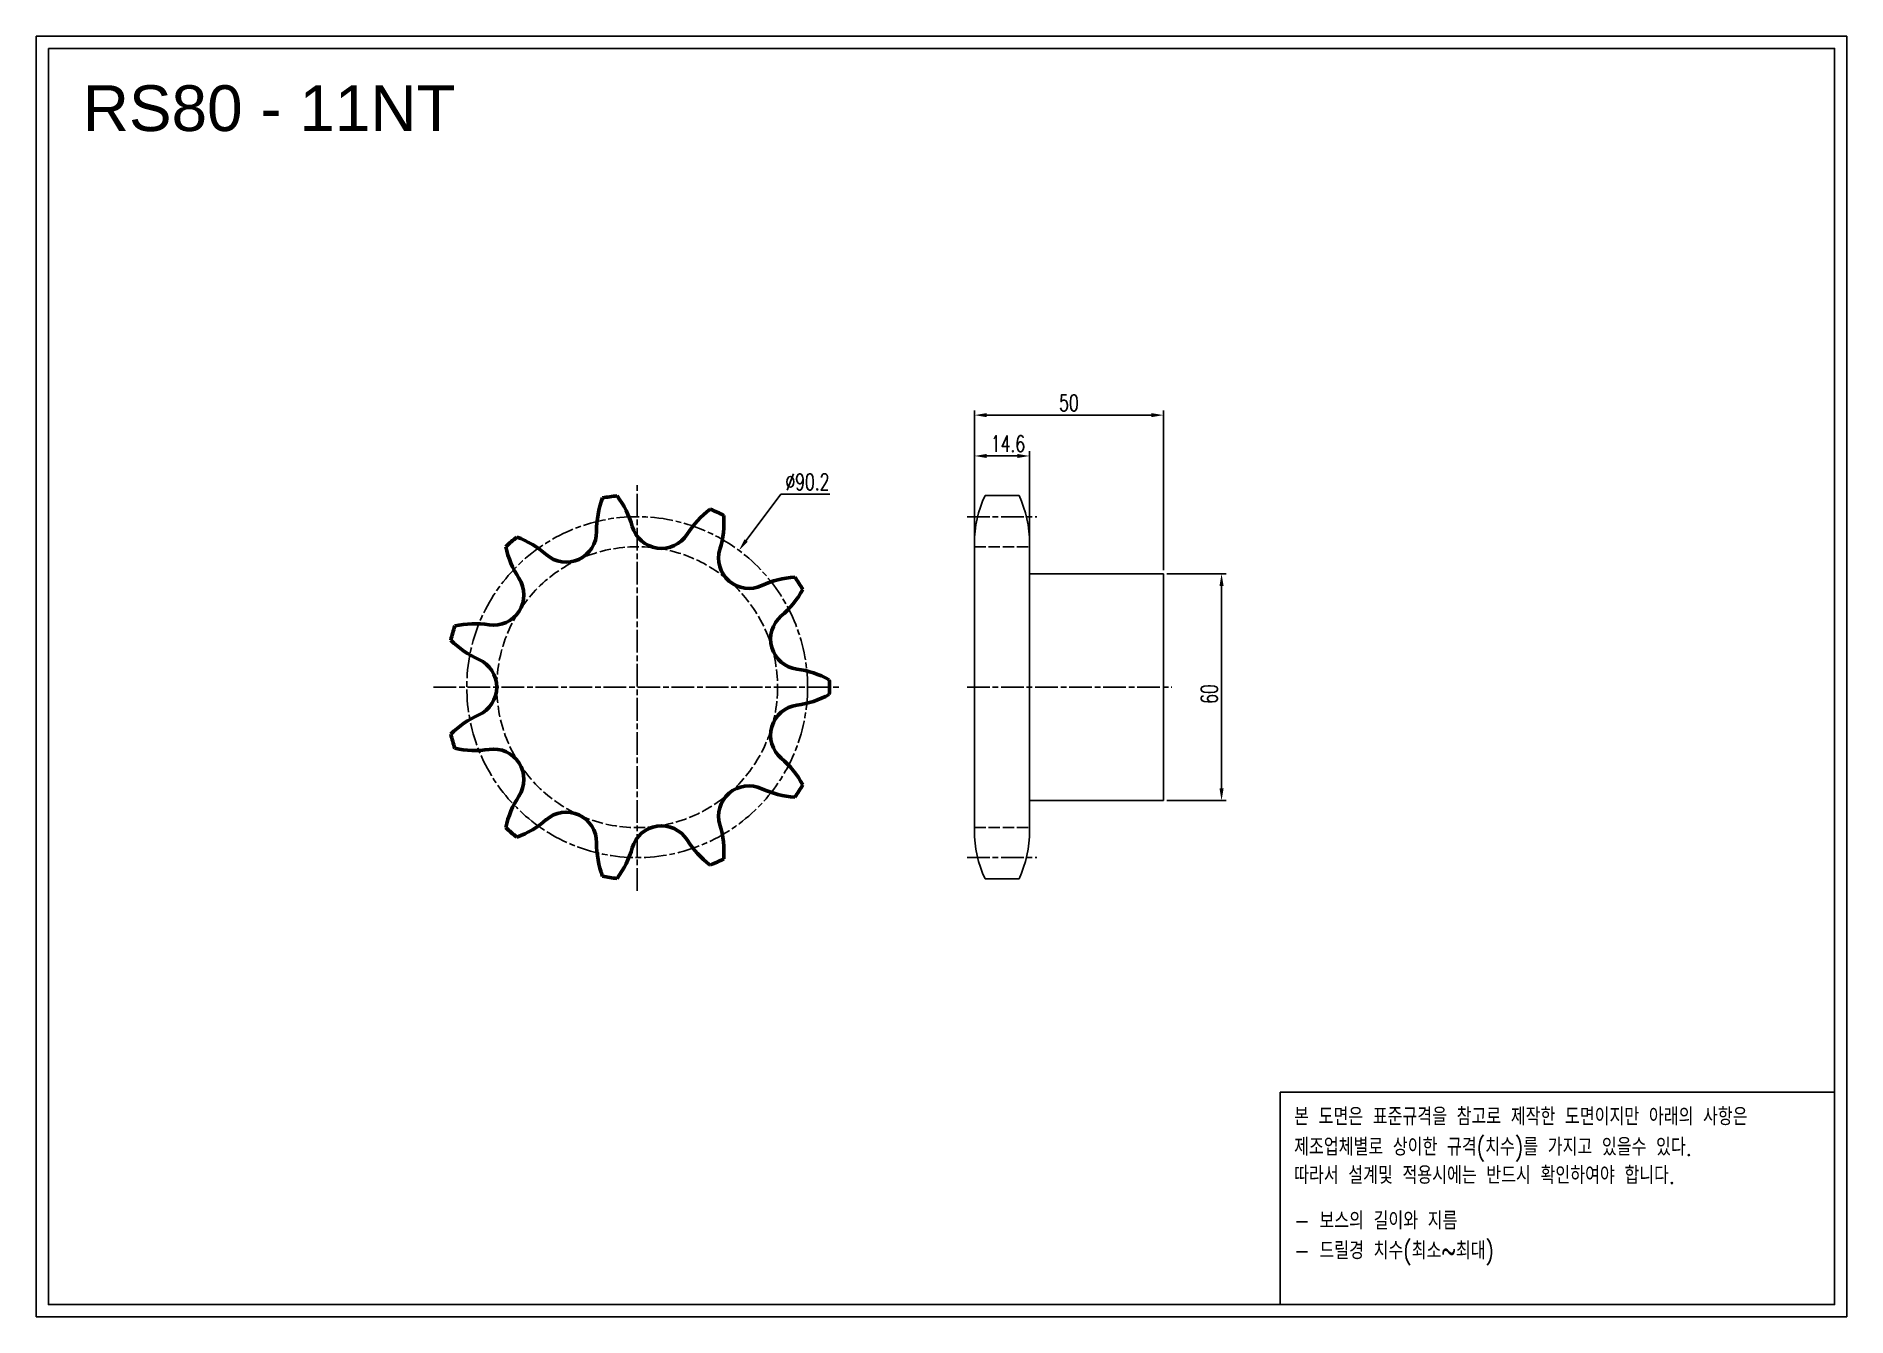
# Model space of a CAD drawing. Header units: millimetres. Extents: x -68632 to -68153, y 15712 to 16051.
import ezdxf

# ---------------------------------------------------------------- set-up
doc = ezdxf.new("R2010")
doc.units = ezdxf.units.MM
for name, pattern in [('AM_ISO02W050', [7.5, 6, -1.5]), ('AM_ISO02W050x2', [3.75, 3, -0.75]), ('AM_ISO08W050', [18, 12, -1.5, 3, -1.5]), ('AM_ISO08W050x2', [9, 6, -0.75, 1.5, -0.75])]:
    doc.linetypes.add(name, pattern=pattern)
for name, color, linetype, lineweight in [('AM_0N', 7, 'Continuous', 50), ('AM_3N', 6, 'AM_ISO02W050', 25), ('AM_7', 4, 'AM_ISO08W050', 25), ('AM_7N', 4, 'AM_ISO08W050', 25)]:
    doc.layers.add(name, color=color, linetype=linetype, lineweight=lineweight)
doc.layers.add('S-DIM', color=7, linetype='Continuous')
doc.styles.add('HAN', font='ROMANS.shx', dxfattribs={"width": 0.7, "bigfont": 'whgtxt.shx'})
doc.styles.add('HSG', font='SIMPLEX.shx', dxfattribs={"width": 0.7, "bigfont": 'HSG.shx'})
doc.styles.get("Standard").update_dxf_attribs({"font": 'arial.ttf'})
doc.dimstyles.new('APP8', dxfattribs={"dimscale": 1.8, "dimtxt": 2.4, "dimasz": 1.8, "dimexe": 0.7, "dimexo": 0.5, "dimgap": 0.6, "dimtad": 1, "dimtoh": 1, "dimdec": 1, "dimrnd": 0.01, "dimzin": 9, "dimdsep": 46, "dimtxsty": 'HSG', "dimcen": 0, "dimclrd": 1, "dimclre": 1, "dimclrt": 256, "dimazin": 2, "dimtp": 1, "dimtm": 1, "dimtfac": 0.5, "dimtdec": 1, "dimtofl": 0, "dimtmove": 0, "dimatfit": 3, "dimfxl": 0, "dimtvp": 1, "dimtolj": 2, "dimlwd": -1, "dimlwe": -1, "dimarcsym": 0})

# ---------------------------------------------------------------- blocks, each defined once
blk = doc.blocks.new('*D1')
at = {"layer": 'Defpoints', "color": 0, "transparency": 16777216}
for p in [(-68333.38, 15908.59), (-68333.38, 15848.59), (-68318.01, 15848.59)]:
    blk.add_point(p, dxfattribs=at)
at = {"layer": 'S-DIM', "color": 1, "transparency": 16777216}
for p, q in [((-68332.48, 15908.59), (-68316.75, 15908.59)), ((-68318.01, 15905.35), (-68318.01, 15851.83)), ((-68332.48, 15848.59), (-68316.75, 15848.59))]:
    blk.add_line(p, q, dxfattribs=at)
for points in [[(-68318.55, 15905.35), (-68317.47, 15905.35), (-68318.01, 15908.59)], [(-68318.55, 15851.83), (-68317.47, 15851.83), (-68318.01, 15848.59)]]:
    blk.add_solid(points, dxfattribs=at)
at = {"layer": 'S-DIM', "transparency": 16777216, "insert": (-68321.25, 15876.77), "char_height": 4.32, "attachment_point": 5, "rotation": 90, "style": 'HSG'}
blk.add_mtext('\\A2;60', dxfattribs=at)
blk = doc.blocks.new('*D2')
at = {"layer": 'Defpoints', "color": 0, "transparency": 16777216}
for p in [(-68368.78, 15939.73), (-68383.38, 15916.58), (-68368.78, 15915.73)]:
    blk.add_point(p, dxfattribs=at)
at = {"layer": 'S-DIM', "color": 1, "transparency": 16777216}
for p, q in [((-68383.38, 15917.48), (-68383.38, 15940.99)), ((-68380.14, 15939.73), (-68372.02, 15939.73)), ((-68368.78, 15916.63), (-68368.78, 15940.99))]:
    blk.add_line(p, q, dxfattribs=at)
for points in [[(-68380.14, 15940.27), (-68380.14, 15939.19), (-68383.38, 15939.73)], [(-68372.02, 15940.27), (-68372.02, 15939.19), (-68368.78, 15939.73)]]:
    blk.add_solid(points, dxfattribs=at)
at = {"layer": 'S-DIM', "transparency": 16777216, "insert": (-68374.5, 15942.97), "char_height": 4.32, "attachment_point": 5, "style": 'HSG'}
blk.add_mtext('\\A2;14.6', dxfattribs=at)
blk = doc.blocks.new('*D3')
at = {"layer": 'Defpoints', "color": 0, "transparency": 16777216}
for p in [(-68333.38, 15950.53), (-68383.38, 15916.58), (-68333.38, 15908.59)]:
    blk.add_point(p, dxfattribs=at)
at = {"layer": 'S-DIM', "color": 1, "transparency": 16777216}
for p, q in [((-68383.38, 15917.48), (-68383.38, 15951.79)), ((-68333.38, 15909.49), (-68333.38, 15951.79)), ((-68380.14, 15950.53), (-68336.62, 15950.53))]:
    blk.add_line(p, q, dxfattribs=at)
for points in [[(-68380.14, 15951.07), (-68380.14, 15949.99), (-68383.38, 15950.53)], [(-68336.62, 15951.07), (-68336.62, 15949.99), (-68333.38, 15950.53)]]:
    blk.add_solid(points, dxfattribs=at)
at = {"layer": 'S-DIM', "transparency": 16777216, "insert": (-68358.38, 15953.77), "char_height": 4.32, "attachment_point": 5, "style": 'HSG'}
blk.add_mtext('\\A2;50', dxfattribs=at)
blk = doc.blocks.new('*D4')
at = {"layer": 'Defpoints', "color": 0, "transparency": 16777216}
for p in [(-68445.7, 15914.76), (-68499.52, 15842.42)]:
    blk.add_point(p, dxfattribs=at)
at = {"layer": 'S-DIM', "color": 1, "transparency": 16777216}
for p, q in [((-68434.63, 15929.64), (-68443.77, 15917.36)), ((-68421.6, 15929.64), (-68434.63, 15929.64))]:
    blk.add_line(p, q, dxfattribs=at)
blk.add_solid([(-68444.2, 15917.68), (-68443.34, 15917.03), (-68445.7, 15914.76)], dxfattribs=at)
at = {"layer": 'S-DIM', "transparency": 16777216, "insert": (-68427.57, 15932.88), "char_height": 4.32, "attachment_point": 5, "style": 'HSG'}
blk.add_mtext('\\A2;∅90.2', dxfattribs=at)
blk = doc.blocks.new('notice1')
at = {"color": 4}
blk.add_lwpolyline([(-22142.12, 1735.9), (-22053.8, 1735.9), (-22053.8, 1702.07), (-22142.12, 1702.07)], close=True, dxfattribs=at)
at = {"color": 4, "style": 'HAN', "width": 0.8}
for s, p in [('본 도면은 표준규격을 참고로 제작한 도면이지만 아래의 사항은', (-22139.9, 1730.62)), ('제조업체별로 상이한 규격(치수)를 가지고 있을수 있다.', (-22139.9, 1725.78)), ('따라서 설계및 적용시에는 반드시 확인하여야 합니다.', (-22139.9, 1721.28)), ('- 보스의 길이와 지름', (-22139.9, 1714.03)), ('- 드릴경 치수(최소~최대)', (-22139.9, 1709.27))]:
    blk.add_text(s, height=2.7949, dxfattribs=at).set_placement(p)

msp = doc.modelspace()

# ---------------------------------------------------------------- linework, layer by layer
for p, q in [((-68380.58, 15929.28), (-68371.58, 15929.28)), ((-68383.38, 15916.58), (-68383.38, 15840.6)), ((-68368.78, 15916.58), (-68368.78, 15840.6)), ((-68368.78, 15908.59), (-68333.38, 15908.59)), ((-68333.38, 15908.59), (-68333.38, 15848.59)), ((-68333.38, 15848.59), (-68368.78, 15848.59)), ((-68380.58, 15827.9), (-68371.58, 15827.9))]:
    msp.add_line(p, q)
for points in [[(-68631.6, 16050.75), (-68152.6, 16050.75), (-68152.6, 15712.06), (-68631.6, 15712.06)], [(-68628.37, 16047.52), (-68155.82, 16047.52), (-68155.82, 15715.29), (-68628.37, 15715.29)]]:
    msp.add_lwpolyline(points, close=True)
for centre, start, end in [((-68353.18, 15916.58), 155.132, 180), ((-68398.98, 15916.58), 0, 24.868), ((-68353.18, 15840.6), 180, 204.868), ((-68398.98, 15840.6), 335.132, 0)]:
    msp.add_arc(centre, 30.2, start, end)
at = {"layer": 'AM_0N'}
for centre, radius, start, end in [((-68458.58, 15919.93), 24.77, 159.4311, 180.4545), ((-68472.61, 15878.59), 50.87, 95.9887, 100.3749), ((-68497.72, 15914.3), 24.77, 15.9091, 36.9326), ((-68438.46, 15905.78), 24.77, 126.7038, 147.7273), ((-68472.61, 15878.59), 50.87, 63.2614, 67.6477), ((-68474.43, 15922.21), 24.77, 343.1818, 4.2053), ((-68472.61, 15878.59), 50.87, 128.716, 133.1022), ((-68513.04, 15895.06), 24.77, 48.6364, 69.6598), ((-68491.37, 15919.67), 8.02, 228.6364, 0.4545), ((-68466.19, 15923.29), 8.02, 195.9091, 327.7273), ((-68483.16, 15920.95), 24.77, 192.1583, 213.1818), ((-68443.04, 15912.72), 8.02, 163.1818, 295), ((-68429.18, 15883), 24.77, 93.9765, 115), ((-68472.61, 15878.59), 50.87, 30.5342, 34.9204), ((-68510.6, 15903), 8.02, 261.3636, 33.1818), ((-68450.56, 15916.26), 24.77, 310.4545, 331.478), ((-68472.61, 15878.59), 50.87, 161.4432, 165.8295), ((-68515.53, 15870.58), 24.77, 81.3636, 102.3871), ((-68429.28, 15891.31), 8.02, 130.4545, 262.2727), ((-68504.39, 15908.53), 24.77, 224.8856, 245.9091), ((-68517.77, 15878.59), 8.02, 294.0909, 65.9091), ((-68433.69, 15858.82), 24.77, 61.2492, 82.2727), ((-68472.61, 15878.59), 50.87, 357.8069, 2.1931), ((-68433.69, 15898.36), 24.77, 277.7273, 298.7508), ((-68504.39, 15848.65), 24.77, 114.0909, 135.1144), ((-68429.28, 15865.87), 8.02, 97.7273, 229.5455), ((-68472.61, 15878.59), 50.87, 194.1705, 198.5568), ((-68515.53, 15886.6), 24.77, 257.6129, 278.6364), ((-68510.6, 15854.18), 8.02, 326.8182, 98.6364), ((-68450.56, 15840.92), 24.77, 28.522, 49.5455), ((-68443.04, 15844.46), 8.02, 65, 196.8182), ((-68429.18, 15874.18), 24.77, 245, 266.0235), ((-68472.61, 15878.59), 50.87, 325.0796, 329.4658), ((-68483.16, 15836.23), 24.77, 146.8182, 167.8417), ((-68491.37, 15837.51), 8.02, 359.5455, 131.3636), ((-68472.61, 15878.59), 50.87, 226.8978, 231.284), ((-68513.04, 15862.13), 24.77, 290.3402, 311.3636), ((-68466.19, 15833.89), 8.02, 32.2727, 164.0909), ((-68474.43, 15834.97), 24.77, 355.7947, 16.8182), ((-68458.58, 15837.25), 24.77, 179.5455, 200.5689), ((-68497.72, 15842.88), 24.77, 323.0674, 344.0909), ((-68438.46, 15851.4), 24.77, 212.2727, 233.2962), ((-68472.61, 15878.59), 50.87, 292.3523, 296.7386), ((-68472.61, 15878.59), 50.87, 259.6251, 264.0113)]:
    msp.add_arc(centre, radius, start, end, dxfattribs=at)
at = {"layer": 'AM_3N', "linetype": 'AM_ISO02W050x2'}
for p, q in [((-68383.38, 15915.73), (-68368.78, 15915.73)), ((-68383.38, 15841.45), (-68368.78, 15841.45))]:
    msp.add_line(p, q, dxfattribs=at)
msp.add_circle((-68472.61, 15878.59), 37.14, dxfattribs=at)
at = {"layer": 'AM_7', "linetype": 'AM_ISO08W050x2'}
for p, q in [((-68385.32, 15923.67), (-68366.84, 15923.67)), ((-68385.32, 15878.59), (-68331.17, 15878.59)), ((-68385.32, 15833.51), (-68366.84, 15833.51))]:
    msp.add_line(p, q, dxfattribs=at)
msp.add_circle((-68472.61, 15878.59), 45.08, dxfattribs=at)
at = {"layer": 'AM_7N', "linetype": 'AM_ISO08W050x2'}
for p, q in [((-68472.61, 15824.72), (-68472.61, 15932.46)), ((-68526.49, 15878.59), (-68418.74, 15878.59))]:
    msp.add_line(p, q, dxfattribs=at)

# ---------------------------------------------------------------- block references
at = {"xscale": 1.66053888, "yscale": 1.66053888, "zscale": 1.66053888}
msp.add_blockref('notice1', (-31534.64, 12888.94), dxfattribs=at)

# ---------------------------------------------------------------- texts
msp.add_text('RS80 - 11NT', height=12.096).set_placement((-68619.26, 16025.67))

# ---------------------------------------------------------------- dimensions: what is measured, and where the dimension line sits
at = {"layer": 'S-DIM'}
dim = msp.add_linear_dim(base=(-68333.38, 15950.53), p1=(-68383.38, 15916.58), p2=(-68333.38, 15908.59), dimstyle='APP8', dxfattribs=at)
dim.commit()
dim.dimension.update_dxf_attribs({"geometry": '*D3', "text_midpoint": (-68358.38, 15953.77)})
dim = msp.add_linear_dim(base=(-68368.78, 15939.73), p1=(-68383.38, 15916.58), p2=(-68368.78, 15915.73), dimstyle='APP8', dxfattribs=at)
dim.commit()
dim.dimension.update_dxf_attribs({"geometry": '*D2', "text_midpoint": (-68374.5, 15939.73), "dimtype": 128})
dim = msp.add_diameter_dim_2p(p1=(-68499.52, 15842.42), p2=(-68445.7, 15914.76), dimstyle='APP8', dxfattribs=at)
dim.commit()
dim.dimension.update_dxf_attribs({"geometry": '*D4', "text_midpoint": (-68427.57, 15929.64), "dimtype": 131})
dim = msp.add_linear_dim(base=(-68318.01, 15848.59), p1=(-68333.38, 15908.59), p2=(-68333.38, 15848.59), angle=90, dimstyle='APP8', dxfattribs=at)
dim.commit()
dim.dimension.update_dxf_attribs({"geometry": '*D1', "text_midpoint": (-68318.01, 15876.77), "dimtype": 128})

doc.saveas('drawing.dxf')
